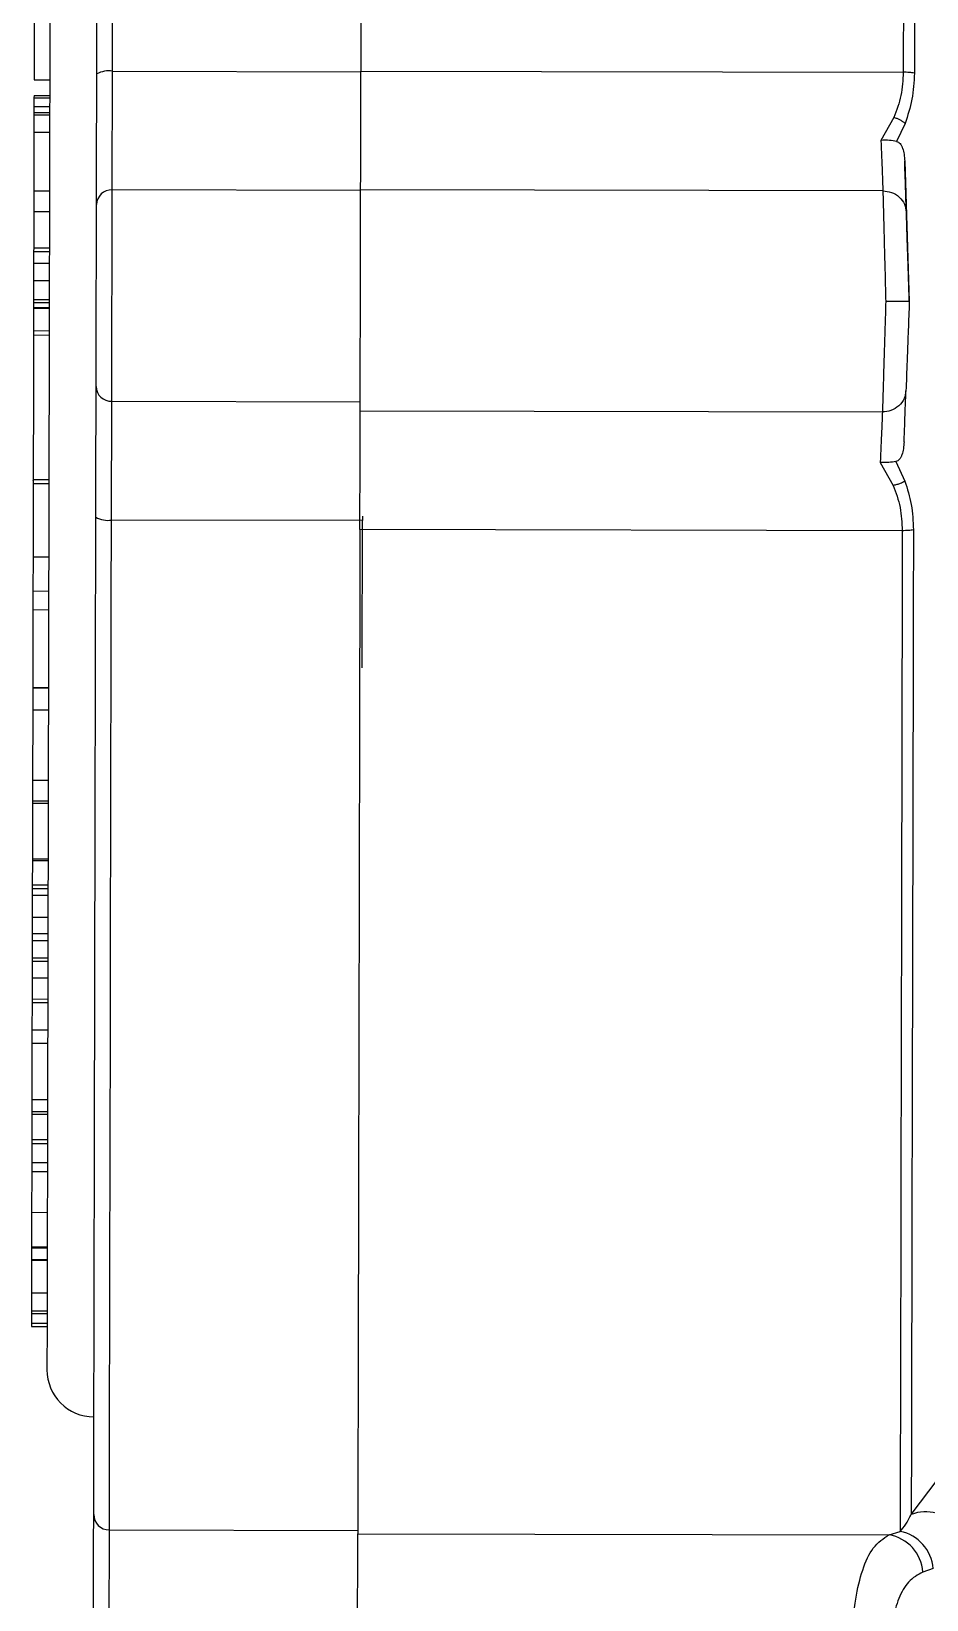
# Model space of a CAD drawing. Header units: millimetres. Extents: x 2371 to 4515, y 843 to 2359.
# Drawn here: x 2820.2 to 2877.2, y 1982.5 to 2082.5 of the extents above; entities that cross this region are included whole.
import ezdxf

# ---------------------------------------------------------------- set-up
doc = ezdxf.new("R2010")
doc.units = ezdxf.units.MM

msp = doc.modelspace()

# ---------------------------------------------------------------- linework, layer by layer
at = {"color": 7, "linetype": 'Continuous', "lineweight": 25}
for p, q in [((2820.337, 2085.526), (2820.324, 2079.438)), ((2820.324, 2079.438), (2821.324, 2079.436)), ((2825.309, 2072.413), (2825.325, 2079.985)), ((2825.325, 2079.985), (2841.168, 2079.951)), ((2841.168, 2079.991), (2875.753, 2079.918)), ((2820.321, 2078.294), (2820.32, 2077.736)), ((2820.321, 2078.294), (2821.321, 2078.292)), ((2820.322, 2078.438), (2821.322, 2078.436)), ((2820.319, 2077.201), (2820.317, 2076.103)), ((2820.32, 2077.736), (2820.319, 2077.344)), ((2820.319, 2077.344), (2821.319, 2077.342)), ((2820.319, 2077.344), (2820.319, 2077.201)), ((2820.319, 2077.201), (2821.319, 2077.199)), ((2820.32, 2077.736), (2821.32, 2077.734)), ((2875.161, 2077.028), (2874.331, 2075.574)), ((2875.22, 2077.01), (2875.161, 2077.028)), ((2875.868, 2076.656), (2875.323, 2075.507)), ((2820.317, 2076.103), (2820.309, 2072.363)), ((2820.317, 2076.103), (2821.317, 2076.101)), ((2875.843, 2074.244), (2876.136, 2065.299)), ((2820.309, 2072.363), (2820.306, 2071.034)), ((2820.309, 2072.363), (2821.309, 2072.361)), ((2825.28, 2058.933), (2825.309, 2072.413)), ((2841.151, 2072.379), (2825.309, 2072.413)), ((2874.454, 2072.35), (2841.152, 2072.422)), ((2820.305, 2070.773), (2820.304, 2070.137)), ((2820.306, 2071.034), (2820.305, 2070.854)), ((2820.305, 2070.854), (2820.305, 2070.773)), ((2820.306, 2071.034), (2821.306, 2071.032)), ((2820.303, 2069.791), (2820.301, 2068.924)), ((2820.304, 2070.137), (2820.303, 2069.791)), ((2820.3, 2068.491), (2820.299, 2067.884)), ((2820.301, 2068.723), (2820.3, 2068.491)), ((2820.3, 2068.491), (2821.3, 2068.489)), ((2820.301, 2068.924), (2820.301, 2068.723)), ((2820.301, 2068.723), (2821.301, 2068.72)), ((2820.299, 2067.884), (2820.296, 2066.631)), ((2820.299, 2067.74), (2821.299, 2067.738)), ((2820.296, 2066.631), (2820.294, 2065.418)), ((2820.296, 2066.631), (2821.296, 2066.629)), ((2820.293, 2065.244), (2821.293, 2065.242)), ((2820.294, 2065.418), (2821.294, 2065.416)), ((2876.136, 2065.299), (2876.136, 2065.299)), ((2820.293, 2064.928), (2821.293, 2064.925)), ((2820.293, 2064.928), (2820.293, 2064.87)), ((2820.293, 2064.87), (2821.293, 2064.868)), ((2820.289, 2063.162), (2820.262, 2050.433)), ((2820.289, 2063.439), (2821.289, 2063.436)), ((2820.289, 2063.439), (2820.289, 2063.162)), ((2820.289, 2063.162), (2821.289, 2063.16)), ((2825.264, 2051.36), (2825.28, 2058.933)), ((2825.28, 2058.933), (2841.123, 2058.899)), ((2841.121, 2058.326), (2874.423, 2058.255)), ((2874.287, 2055.032), (2875.111, 2053.574)), ((2875.279, 2055.094), (2875.859, 2053.838)), ((2821.269, 2053.92), (2820.269, 2053.922)), ((2820.269, 2053.699), (2821.269, 2053.697)), ((2841.264, 2051.326), (2825.264, 2051.36)), ((2841.244, 2041.94), (2841.264, 2051.326)), ((2841.264, 2051.613), (2841.264, 2051.326)), ((2875.691, 2050.682), (2841.105, 2050.756)), ((2820.259, 2049.012), (2820.254, 2046.837)), ((2820.259, 2049.012), (2821.259, 2049.01)), ((2820.254, 2046.837), (2820.251, 2045.646)), ((2820.254, 2046.837), (2821.254, 2046.835)), ((2820.251, 2045.646), (2820.241, 2040.686)), ((2820.251, 2045.646), (2821.251, 2045.644)), ((2820.241, 2040.653), (2820.238, 2039.264)), ((2820.241, 2040.686), (2821.241, 2040.684)), ((2820.241, 2040.686), (2820.241, 2040.653)), ((2820.241, 2040.653), (2821.241, 2040.651)), ((2820.238, 2039.264), (2820.228, 2034.78)), ((2820.238, 2039.264), (2821.238, 2039.262)), ((2820.228, 2034.78), (2820.225, 2033.466)), ((2820.228, 2034.78), (2821.228, 2034.778)), ((2820.225, 2033.304), (2820.217, 2029.759)), ((2820.225, 2033.466), (2821.225, 2033.463)), ((2820.225, 2033.466), (2820.225, 2033.304)), ((2820.225, 2033.304), (2821.225, 2033.302)), ((2820.217, 2029.657), (2820.214, 2028.091)), ((2820.217, 2029.759), (2821.217, 2029.757)), ((2820.217, 2029.759), (2820.217, 2029.657)), ((2820.217, 2029.759), (2820.217, 2029.657)), ((2820.217, 2029.657), (2821.217, 2029.655)), ((2820.214, 2028.082), (2820.211, 2026.746)), ((2820.213, 2027.863), (2821.213, 2027.861)), ((2820.213, 2027.438), (2821.213, 2027.436)), ((2820.214, 2028.091), (2821.214, 2028.089)), ((2820.211, 2026.746), (2820.209, 2025.694)), ((2820.21, 2026.039), (2821.21, 2026.037)), ((2820.206, 2024.557), (2820.204, 2023.443)), ((2820.206, 2024.557), (2821.206, 2024.555)), ((2820.207, 2025.005), (2821.207, 2025.003)), ((2820.204, 2023.229), (2820.201, 2022.164)), ((2820.204, 2023.443), (2821.204, 2023.441)), ((2820.204, 2023.443), (2820.204, 2023.229)), ((2820.204, 2023.229), (2821.204, 2023.227)), ((2820.201, 2022.164), (2820.198, 2020.82)), ((2820.201, 2022.164), (2821.201, 2022.162)), ((2820.198, 2020.606), (2820.194, 2018.855)), ((2820.198, 2020.82), (2821.198, 2020.817)), ((2820.198, 2020.82), (2820.198, 2020.606)), ((2820.198, 2020.606), (2821.198, 2020.604)), ((2820.194, 2018.855), (2820.192, 2017.995)), ((2820.194, 2018.855), (2821.194, 2018.853)), ((2820.192, 2017.995), (2820.185, 2014.418)), ((2820.192, 2017.995), (2821.192, 2017.993)), ((2820.185, 2014.418), (2820.183, 2013.655)), ((2820.185, 2014.418), (2821.185, 2014.416)), ((2820.183, 2013.472), (2820.179, 2011.862)), ((2820.183, 2013.655), (2821.183, 2013.653)), ((2820.183, 2013.655), (2820.183, 2013.472)), ((2820.183, 2013.472), (2821.183, 2013.47)), ((2820.179, 2011.607), (2820.176, 2010.386)), ((2820.179, 2011.862), (2821.179, 2011.86)), ((2820.179, 2011.862), (2820.179, 2011.607)), ((2820.179, 2011.607), (2821.179, 2011.605)), ((2820.176, 2010.386), (2820.175, 2009.819)), ((2820.176, 2010.386), (2821.176, 2010.384)), ((2820.175, 2009.819), (2820.169, 2007.217)), ((2820.175, 2009.819), (2821.175, 2009.817)), ((2820.169, 2007.217), (2820.165, 2005.022)), ((2820.169, 2007.217), (2821.169, 2007.214)), ((2820.163, 2004.171), (2820.158, 2002.075)), ((2820.164, 2004.955), (2820.163, 2004.215)), ((2820.163, 2004.215), (2820.163, 2004.171)), ((2820.163, 2004.215), (2821.163, 2004.213)), ((2820.163, 2004.171), (2821.163, 2004.169)), ((2820.165, 2005.022), (2820.164, 2004.955)), ((2820.164, 2004.955), (2821.164, 2004.953)), ((2820.165, 2005.022), (2821.165, 2005.02)), ((2820.158, 2002.075), (2820.156, 2000.94)), ((2820.158, 2002.075), (2821.158, 2002.073)), ((2820.156, 2000.769), (2820.154, 2000.154)), ((2820.154, 2000.154), (2821.154, 2000.152)), ((2820.154, 2000.154), (2820.154, 1999.933)), ((2820.156, 2000.94), (2821.156, 2000.938)), ((2820.156, 2000.94), (2820.156, 2000.769)), ((2820.156, 2000.769), (2821.156, 2000.766)), ((2820.154, 1999.933), (2821.154, 1999.93)), ((2876.264, 1987.955), (2877.976, 1990.219)), ((2825.112, 1980.641), (2825.126, 1986.964)), ((2825.126, 1986.964), (2840.969, 1986.93)), ((2840.968, 1986.721), (2874.844, 1986.649)), ((2874.844, 1986.649), (2875.554, 1986.869)), ((2877.654, 1984.501), (2877.003, 1984.274))]:
    msp.add_line(p, q, dxfattribs=at)
at = {"color": 7, "linetype": 'Continuous', "lineweight": 25, "flags": 128}
for points in [[(2825.325, 2079.985), (2825.336, 2085.245), (2825.347, 2090.415), (2825.358, 2095.474), (2825.369, 2100.398), (2825.379, 2105.164), (2825.389, 2109.752), (2825.398, 2114.141), (2825.407, 2118.31), (2825.415, 2122.241), (2825.423, 2125.916), (2825.43, 2129.319), (2825.437, 2132.433), (2825.443, 2135.246), (2825.448, 2137.743), (2825.453, 2139.915), (2825.457, 2141.75), (2825.46, 2143.242), (2825.463, 2144.382)], [(2875.89, 2143.953), (2875.888, 2142.801), (2875.885, 2141.303), (2875.881, 2139.465), (2875.876, 2137.296), (2875.871, 2134.805), (2875.865, 2132.004), (2875.858, 2128.904), (2875.851, 2125.521), (2875.843, 2121.869), (2875.835, 2117.963), (2875.826, 2113.823), (2875.817, 2109.466), (2875.807, 2104.911), (2875.797, 2100.18), (2875.786, 2095.293), (2875.776, 2090.272), (2875.765, 2085.139), (2875.753, 2079.918)], [(2876.597, 2143.664), (2876.594, 2142.516), (2876.591, 2141.023), (2876.587, 2139.192), (2876.583, 2137.031), (2876.577, 2134.549), (2876.571, 2131.758), (2876.565, 2128.67), (2876.558, 2125.299), (2876.55, 2121.66), (2876.541, 2117.769), (2876.533, 2113.644), (2876.523, 2109.303), (2876.514, 2104.765), (2876.504, 2100.051), (2876.493, 2095.182), (2876.482, 2090.179), (2876.472, 2085.065), (2876.46, 2079.863)], [(2825.126, 1986.964), (2825.128, 1988.104), (2825.132, 1989.595), (2825.136, 1991.431), (2825.14, 1993.602), (2825.146, 1996.1), (2825.152, 1998.912), (2825.158, 2002.027), (2825.165, 2005.429), (2825.173, 2009.104), (2825.182, 2013.035), (2825.191, 2017.205), (2825.2, 2021.593), (2825.21, 2026.181), (2825.22, 2030.948), (2825.231, 2035.872), (2825.241, 2040.93), (2825.252, 2046.101), (2825.264, 2051.36)], [(2875.691, 2050.682), (2875.679, 2045.223), (2875.668, 2039.862), (2875.657, 2034.625), (2875.646, 2029.538), (2875.635, 2024.625), (2875.625, 2019.912), (2875.616, 2015.42), (2875.606, 2011.172), (2875.598, 2007.189), (2875.59, 2003.489), (2875.583, 2000.092), (2875.576, 1997.014), (2875.57, 1994.269), (2875.565, 1991.871), (2875.561, 1989.832), (2875.557, 1988.162), (2875.554, 1986.869)], [(2876.398, 2050.734), (2876.387, 2045.503), (2876.376, 2040.361), (2876.365, 2035.331), (2876.355, 2030.437), (2876.345, 2025.7), (2876.335, 2021.143), (2876.326, 2016.784), (2876.317, 2012.645), (2876.308, 2008.744), (2876.301, 2005.099), (2876.293, 2001.725), (2876.287, 1998.639), (2876.281, 1995.854), (2876.276, 1993.382), (2876.271, 1991.236), (2876.267, 1989.424), (2876.264, 1987.955)]]:
    msp.add_lwpolyline(points, dxfattribs=at)
at = {"color": 7, "linetype": 'Continuous', "lineweight": 25}
for centre, radius, start, end in [((2825.08, 2078.454), 1.551, 80.89854, 119.14308), ((2825.276, 2071.444), 0.97, 88.05077, 177.92611), ((2825.251, 2059.902), 0.97, 181.82891, 271.70426), ((2825.025, 2052.892), 1.551, 240.61194, 278.85648), ((2824.148, 1997.175), 3, 179.87751, 269.87751), ((2825.12, 1987.956), 0.992, 180.34725, 270.33968), ((2877.174, 1985.413), 2.7, 41.22775, 109.68883), ((2874.411, 1984.086), 2.599, 4.13755, 80.39959), ((2875.042, 1984.3), 2.62, 4.39901, 78.72064)]:
    msp.add_arc(centre, radius, start, end, dxfattribs=at)
for points, knots in [([(2824.324, 2079.809), (2824.33, 2082.304), (2824.341, 2087.342), (2824.356, 2094.719), (2824.372, 2101.961), (2824.387, 2108.94), (2824.401, 2115.543), (2824.414, 2121.636), (2824.426, 2127.129), (2824.436, 2131.941), (2824.445, 2136.003), (2824.452, 2139.273), (2824.457, 2141.811), (2824.459, 2142.874), (2824.46, 2143.4)], [0, 0, 0, 0, 0.07995876, 0.16137147, 0.24414236, 0.32889261, 0.41421659, 0.49999999, 0.58577836, 0.67110241, 0.75585763, 0.83862366, 0.92003884, 1, 1, 1, 1]), ([(2821.441, 2134.181), (2821.441, 2134.126), (2821.44, 2134.017), (2821.438, 2133.107), (2821.435, 2131.621), (2821.431, 2129.447), (2821.425, 2126.616), (2821.417, 2123.102), (2821.408, 2118.948), (2821.398, 2114.205), (2821.387, 2108.943), (2821.375, 2103.251), (2821.362, 2097.229), (2821.348, 2091.006), (2821.335, 2084.64), (2821.321, 2078.287), (2821.308, 2071.949), (2821.299, 2067.77), (2821.294, 2065.681)], [0, 0, 0, 0, 0.058246, 0.1164969, 0.1782401, 0.2399881, 0.303803, 0.3686255, 0.4341376, 0.5, 0.5658624, 0.6313745, 0.696197, 0.7600119, 0.821755, 0.8835031, 0.9417503, 1, 1, 1, 1]), ([(2824.307, 2071.479), (2824.308, 2071.87), (2824.309, 2072.665), (2824.313, 2074.655), (2824.319, 2077.069), (2824.323, 2078.906), (2824.324, 2079.809)], [0, 0, 0, 0, 0.2457963, 0.5, 0.7542037, 1, 1, 1, 1]), ([(2875.753, 2079.918), (2875.726, 2079.416), (2875.669, 2078.388), (2875.333, 2077.488), (2875.161, 2077.028)], [0, 0, 0, 0, 0.4884898, 1, 1, 1, 1]), ([(2876.46, 2079.863), (2876.432, 2079.296), (2876.376, 2078.161), (2876.037, 2077.158), (2875.868, 2076.656)], [0, 0, 0, 0, 0.499286, 1, 1, 1, 1]), ([(2820.322, 2078.438), (2820.322, 2078.435), (2820.322, 2078.43), (2820.321, 2078.233), (2820.321, 2078.188)], [0, 0, 0, 0, 0.7701165, 1, 1, 1, 1]), ([(2875.868, 2076.656), (2875.825, 2076.69), (2875.738, 2076.76), (2875.578, 2076.857), (2875.404, 2076.943), (2875.281, 2076.988), (2875.22, 2077.01)], [0, 0, 0, 0, 0.24739087, 0.49972223, 0.75219654, 1, 1, 1, 1]), ([(2875.323, 2075.507), (2875.179, 2075.535), (2874.889, 2075.59), (2874.518, 2075.579), (2874.331, 2075.574)], [0, 0, 0, 0, 0.4948171, 1, 1, 1, 1]), ([(2874.331, 2075.574), (2874.358, 2074.859), (2874.411, 2073.476), (2874.44, 2072.717), (2874.454, 2072.35)], [0, 0, 0, 0, 0.5167256, 1, 1, 1, 1]), ([(2875.323, 2075.507), (2875.363, 2075.495), (2875.444, 2075.47), (2875.552, 2075.369), (2875.642, 2075.233), (2875.738, 2075.008), (2875.816, 2074.672), (2875.834, 2074.392), (2875.843, 2074.244)], [0, 0, 0, 0, 0.1116726, 0.2224733, 0.3337517, 0.4562523, 0.7126739, 1, 1, 1, 1]), ([(2875.95, 2070.99), (2875.937, 2071.375), (2875.912, 2072.156), (2875.866, 2073.541), (2875.843, 2074.244)], [0, 0, 0, 0, 0.49215484, 1, 1, 1, 1]), ([(2874.454, 2072.351), (2874.638, 2072.332), (2875.022, 2072.294), (2875.521, 2071.981), (2875.87, 2071.524), (2875.924, 2071.163), (2875.95, 2070.99)], [0, 0, 0, 0, 0.2401532, 0.4994831, 0.7591014, 1, 1, 1, 1]), ([(2874.454, 2072.35), (2874.46, 2072.085), (2874.474, 2071.545), (2874.509, 2070.144), (2874.552, 2068.557), (2874.595, 2066.893), (2874.621, 2065.859), (2874.635, 2065.302)], [0, 0, 0, 0, 0.210699, 0.4283077, 0.6613624, 0.8175755, 1, 1, 1, 1]), ([(2824.294, 2065.675), (2824.296, 2066.287), (2824.298, 2067.539), (2824.302, 2069.256), (2824.305, 2070.674), (2824.306, 2071.215), (2824.307, 2071.479)], [0, 0, 0, 0, 0.24417795, 0.5, 0.75582205, 1, 1, 1, 1]), ([(2820.306, 2071.034), (2820.305, 2070.559), (2820.302, 2069.477), (2820.301, 2068.915), (2820.301, 2068.763), (2820.301, 2068.723)], [0, 0, 0, 0, 0.3643853, 0.8308514, 1, 1, 1, 1]), ([(2876.136, 2065.299), (2876.116, 2065.915), (2876.076, 2067.147), (2876.021, 2068.818), (2875.976, 2070.203), (2875.958, 2070.728), (2875.95, 2070.99)], [0, 0, 0, 0, 0.2499144, 0.4998312, 0.749722, 1, 1, 1, 1]), ([(2820.3, 2068.491), (2820.3, 2068.464), (2820.3, 2068.408), (2820.3, 2068.258), (2820.299, 2068.049), (2820.299, 2067.869), (2820.299, 2067.762), (2820.299, 2067.74)], [0, 0, 0, 0, 0.2821351, 0.5661087, 0.7576061, 0.9501635, 1, 1, 1, 1]), ([(2820.294, 2065.418), (2820.294, 2065.414), (2820.294, 2065.408), (2820.294, 2065.349), (2820.293, 2065.279), (2820.293, 2065.244)], [0, 0, 0, 0, 0.35686, 0.67714, 1, 1, 1, 1]), ([(2820.294, 2065.388), (2820.294, 2065.316), (2820.293, 2065.1), (2820.293, 2064.996), (2820.293, 2064.928)], [0, 0, 0, 0, 0.3322323, 1, 1, 1, 1]), ([(2821.294, 2065.681), (2821.29, 2063.592), (2821.281, 2059.414), (2821.267, 2053.075), (2821.254, 2046.723), (2821.24, 2040.357), (2821.227, 2034.134), (2821.214, 2028.111), (2821.202, 2022.42), (2821.191, 2017.158), (2821.18, 2012.415), (2821.172, 2008.261), (2821.164, 2004.747), (2821.158, 2001.916), (2821.153, 1999.742), (2821.15, 1998.256), (2821.148, 1997.346), (2821.148, 1997.236), (2821.148, 1997.181)], [0, 0, 0, 0, 0.0582472, 0.1164969, 0.1782401, 0.2399881, 0.303803, 0.3686255, 0.4341376, 0.5, 0.5658624, 0.6313745, 0.696197, 0.7600119, 0.821755, 0.8835031, 0.9417491, 1, 1, 1, 1]), ([(2824.282, 2059.871), (2824.282, 2060.135), (2824.284, 2060.676), (2824.287, 2062.094), (2824.29, 2063.811), (2824.293, 2065.063), (2824.294, 2065.675)], [0, 0, 0, 0, 0.244178, 0.5, 0.755822, 1, 1, 1, 1]), ([(2874.635, 2065.302), (2874.619, 2064.745), (2874.588, 2063.711), (2874.538, 2062.046), (2874.489, 2060.46), (2874.448, 2059.06), (2874.431, 2058.52), (2874.423, 2058.255)], [0, 0, 0, 0, 0.1824675, 0.3387374, 0.5719456, 0.7894595, 1, 1, 1, 1]), ([(2876.136, 2065.299), (2876.124, 2065.299), (2876.094, 2065.299), (2875.874, 2065.3), (2875.588, 2065.302), (2875.304, 2065.303), (2874.979, 2065.303), (2874.75, 2065.303), (2874.635, 2065.302)], [0, 0, 0, 0, 0.18847997, 0.42721358, 0.56362109, 0.70735592, 0.85432769, 1, 1, 1, 1]), ([(2876.136, 2065.299), (2876.113, 2064.681), (2876.068, 2063.453), (2876.006, 2061.791), (2875.955, 2060.404), (2875.935, 2059.876), (2875.925, 2059.609)], [0, 0, 0, 0, 0.25071243, 0.49860627, 0.74572197, 1, 1, 1, 1]), ([(2820.293, 2064.869), (2820.292, 2064.466), (2820.29, 2063.776), (2820.29, 2063.538), (2820.289, 2063.439)], [0, 0, 0, 0, 0.58376, 1, 1, 1, 1]), ([(2824.264, 2051.541), (2824.266, 2052.444), (2824.27, 2054.281), (2824.275, 2056.695), (2824.279, 2058.685), (2824.281, 2059.48), (2824.282, 2059.871)], [0, 0, 0, 0, 0.2457963, 0.5, 0.7542037, 1, 1, 1, 1]), ([(2875.925, 2059.609), (2875.899, 2059.436), (2875.844, 2059.076), (2875.492, 2058.619), (2874.993, 2058.309), (2874.608, 2058.272), (2874.423, 2058.255)], [0, 0, 0, 0, 0.2408964, 0.5005148, 0.7598458, 1, 1, 1, 1]), ([(2875.805, 2056.355), (2875.831, 2057.054), (2875.882, 2058.439), (2875.911, 2059.221), (2875.925, 2059.609)], [0, 0, 0, 0, 0.5043694, 1, 1, 1, 1]), ([(2874.423, 2058.255), (2874.408, 2057.888), (2874.376, 2057.129), (2874.317, 2055.746), (2874.287, 2055.032)], [0, 0, 0, 0, 0.4833289, 1, 1, 1, 1]), ([(2875.805, 2056.355), (2875.795, 2056.206), (2875.776, 2055.924), (2875.695, 2055.587), (2875.597, 2055.363), (2875.507, 2055.229), (2875.4, 2055.131), (2875.319, 2055.107), (2875.279, 2055.094)], [0, 0, 0, 0, 0.2899249, 0.5479671, 0.6695696, 0.7795481, 0.889482, 1, 1, 1, 1]), ([(2875.279, 2055.094), (2875.136, 2055.068), (2874.846, 2055.014), (2874.475, 2055.026), (2874.287, 2055.032)], [0, 0, 0, 0, 0.4935466, 1, 1, 1, 1]), ([(2820.269, 2053.699), (2820.268, 2053.513), (2820.268, 2053.216), (2820.266, 2052.424), (2820.264, 2051.571), (2820.262, 2050.522), (2820.26, 2049.644), (2820.259, 2049.12), (2820.259, 2049.012)], [0, 0, 0, 0, 0.2971115, 0.4738096, 0.6178895, 0.7619023, 0.9507985, 1, 1, 1, 1]), ([(2820.269, 2053.879), (2820.269, 2053.891), (2820.269, 2053.943), (2820.269, 2053.805), (2820.269, 2053.699)], [0, 0, 0, 0, 0.23224333, 1, 1, 1, 1]), ([(2875.859, 2053.838), (2875.763, 2053.784), (2875.61, 2053.699), (2875.342, 2053.615), (2875.19, 2053.588), (2875.111, 2053.574)], [0, 0, 0, 0, 0.45438397, 0.71895422, 1, 1, 1, 1]), ([(2875.111, 2053.574), (2875.281, 2053.113), (2875.613, 2052.212), (2875.665, 2051.185), (2875.691, 2050.682)], [0, 0, 0, 0, 0.5115088, 1, 1, 1, 1]), ([(2875.859, 2053.838), (2876.015, 2053.35), (2876.327, 2052.375), (2876.374, 2051.281), (2876.398, 2050.734)], [0, 0, 0, 0, 0.5006519, 1, 1, 1, 1]), ([(2824.128, 1987.95), (2824.129, 1988.476), (2824.132, 1989.538), (2824.137, 1992.077), (2824.144, 1995.346), (2824.153, 1999.409), (2824.163, 2004.221), (2824.175, 2009.713), (2824.188, 2015.807), (2824.202, 2022.41), (2824.217, 2029.389), (2824.232, 2036.631), (2824.248, 2044.008), (2824.259, 2049.045), (2824.264, 2051.541)], [0, 0, 0, 0, 0.0799588, 0.1613715, 0.2441424, 0.3288926, 0.4142166, 0.5, 0.5857784, 0.6711024, 0.7558576, 0.8386237, 0.9200388, 1, 1, 1, 1]), ([(2820.213, 2027.481), (2820.212, 2027.23), (2820.211, 2026.813), (2820.21, 2026.035), (2820.208, 2025.282), (2820.207, 2024.82), (2820.206, 2024.557)], [0, 0, 0, 0, 0.3135051, 0.5209519, 0.7271537, 1, 1, 1, 1]), ([(2820.213, 2027.438), (2820.212, 2027.311), (2820.212, 2026.989), (2820.211, 2026.499), (2820.21, 2026.189), (2820.21, 2026.039)], [0, 0, 0, 0, 0.2516938, 0.6389543, 1, 1, 1, 1]), ([(2820.214, 2028.091), (2820.214, 2028.076), (2820.214, 2028.046), (2820.214, 2027.988), (2820.214, 2027.918), (2820.213, 2027.869), (2820.213, 2027.863)], [0, 0, 0, 0, 0.2520201, 0.5042319, 0.9403511, 1, 1, 1, 1]), ([(2820.214, 2028.052), (2820.214, 2028.059), (2820.214, 2028.081), (2820.213, 2027.881), (2820.213, 2027.623), (2820.213, 2027.481)], [0, 0, 0, 0, 0.18183517, 0.54938201, 1, 1, 1, 1]), ([(2820.213, 2027.863), (2820.213, 2027.816), (2820.213, 2027.73), (2820.213, 2027.582), (2820.213, 2027.487), (2820.213, 2027.438)], [0, 0, 0, 0, 0.3795737, 0.6815332, 1, 1, 1, 1]), ([(2820.21, 2026.039), (2820.209, 2025.787), (2820.208, 2025.345), (2820.207, 2025.031), (2820.207, 2025.03), (2820.207, 2025.029)], [0, 0, 0, 0, 0.4389962, 0.7712172, 1, 1, 1, 1]), ([(2824.113, 1980.995), (2824.115, 1981.842), (2824.119, 1983.564), (2824.123, 1985.656), (2824.127, 1987.241), (2824.128, 1987.716), (2824.128, 1987.95)], [0, 0, 0, 0, 0.2457963, 0.5, 0.7542037, 1, 1, 1, 1]), ([(2875.554, 1986.869), (2875.673, 1987.004), (2875.905, 1987.266), (2876.146, 1987.729), (2876.264, 1987.955)], [0, 0, 0, 0, 0.5119709, 1, 1, 1, 1]), ([(2872.471, 1980.242), (2872.542, 1981.041), (2872.68, 1982.607), (2873.14, 1984.494), (2873.817, 1985.974), (2874.491, 1986.416), (2874.844, 1986.649)], [0, 0, 0, 0, 0.24563128, 0.48189632, 0.72795587, 1, 1, 1, 1]), ([(2877.003, 1984.274), (2876.68, 1984.1), (2876.064, 1983.768), (2875.45, 1982.665), (2875.029, 1981.25), (2874.907, 1980.086), (2874.842, 1979.469)], [0, 0, 0, 0, 0.2703279, 0.514495, 0.7428516, 1, 1, 1, 1])]:
    msp.add_open_spline(points, degree=3, knots=knots, dxfattribs=at)
for points in [[(2841.305, 2144.027), (2841.303, 2143.463), (2841.301, 2142.333), (2841.295, 2139.654), (2841.288, 2136.285), (2841.279, 2132.189), (2841.269, 2127.425), (2841.258, 2122.037), (2841.245, 2116.08), (2841.231, 2109.614), (2841.216, 2102.703), (2841.201, 2095.415), (2841.184, 2087.836), (2841.173, 2082.606), (2841.168, 2079.991)], [(2841.152, 2072.422), (2841.152, 2072.779), (2841.154, 2073.492), (2841.158, 2075.292), (2841.162, 2077.474), (2841.166, 2079.152), (2841.168, 2079.991)], [(2876.46, 2079.863), (2876.411, 2079.871), (2876.314, 2079.887), (2876.138, 2079.904), (2875.95, 2079.915), (2875.819, 2079.917), (2875.753, 2079.918)], [(2841.121, 2058.326), (2841.122, 2058.651), (2841.123, 2059.301), (2841.127, 2061.012), (2841.132, 2063.081), (2841.136, 2065.374), (2841.141, 2067.667), (2841.146, 2069.735), (2841.149, 2071.447), (2841.151, 2072.097), (2841.152, 2072.422)], [(2841.105, 2050.756), (2841.107, 2051.596), (2841.111, 2053.274), (2841.115, 2055.456), (2841.119, 2057.255), (2841.121, 2057.969), (2841.121, 2058.326)], [(2841.105, 2050.756), (2841.1, 2048.142), (2841.088, 2042.912), (2841.072, 2035.333), (2841.057, 2028.044), (2841.042, 2021.134), (2841.028, 2014.668), (2841.015, 2008.711), (2841.004, 2003.323), (2840.994, 1998.559), (2840.985, 1994.463), (2840.978, 1991.095), (2840.972, 1988.415), (2840.97, 1987.286), (2840.968, 1986.721)], [(2876.398, 2050.734), (2876.349, 2050.727), (2876.251, 2050.711), (2876.076, 2050.695), (2875.887, 2050.684), (2875.756, 2050.683), (2875.691, 2050.682)], [(2840.955, 1980.31), (2840.956, 1981.101), (2840.96, 1982.683), (2840.964, 1984.596), (2840.967, 1986.056), (2840.968, 1986.499), (2840.968, 1986.721)]]:
    msp.add_open_spline(points, degree=3, dxfattribs=at)

doc.saveas('drawing.dxf')
